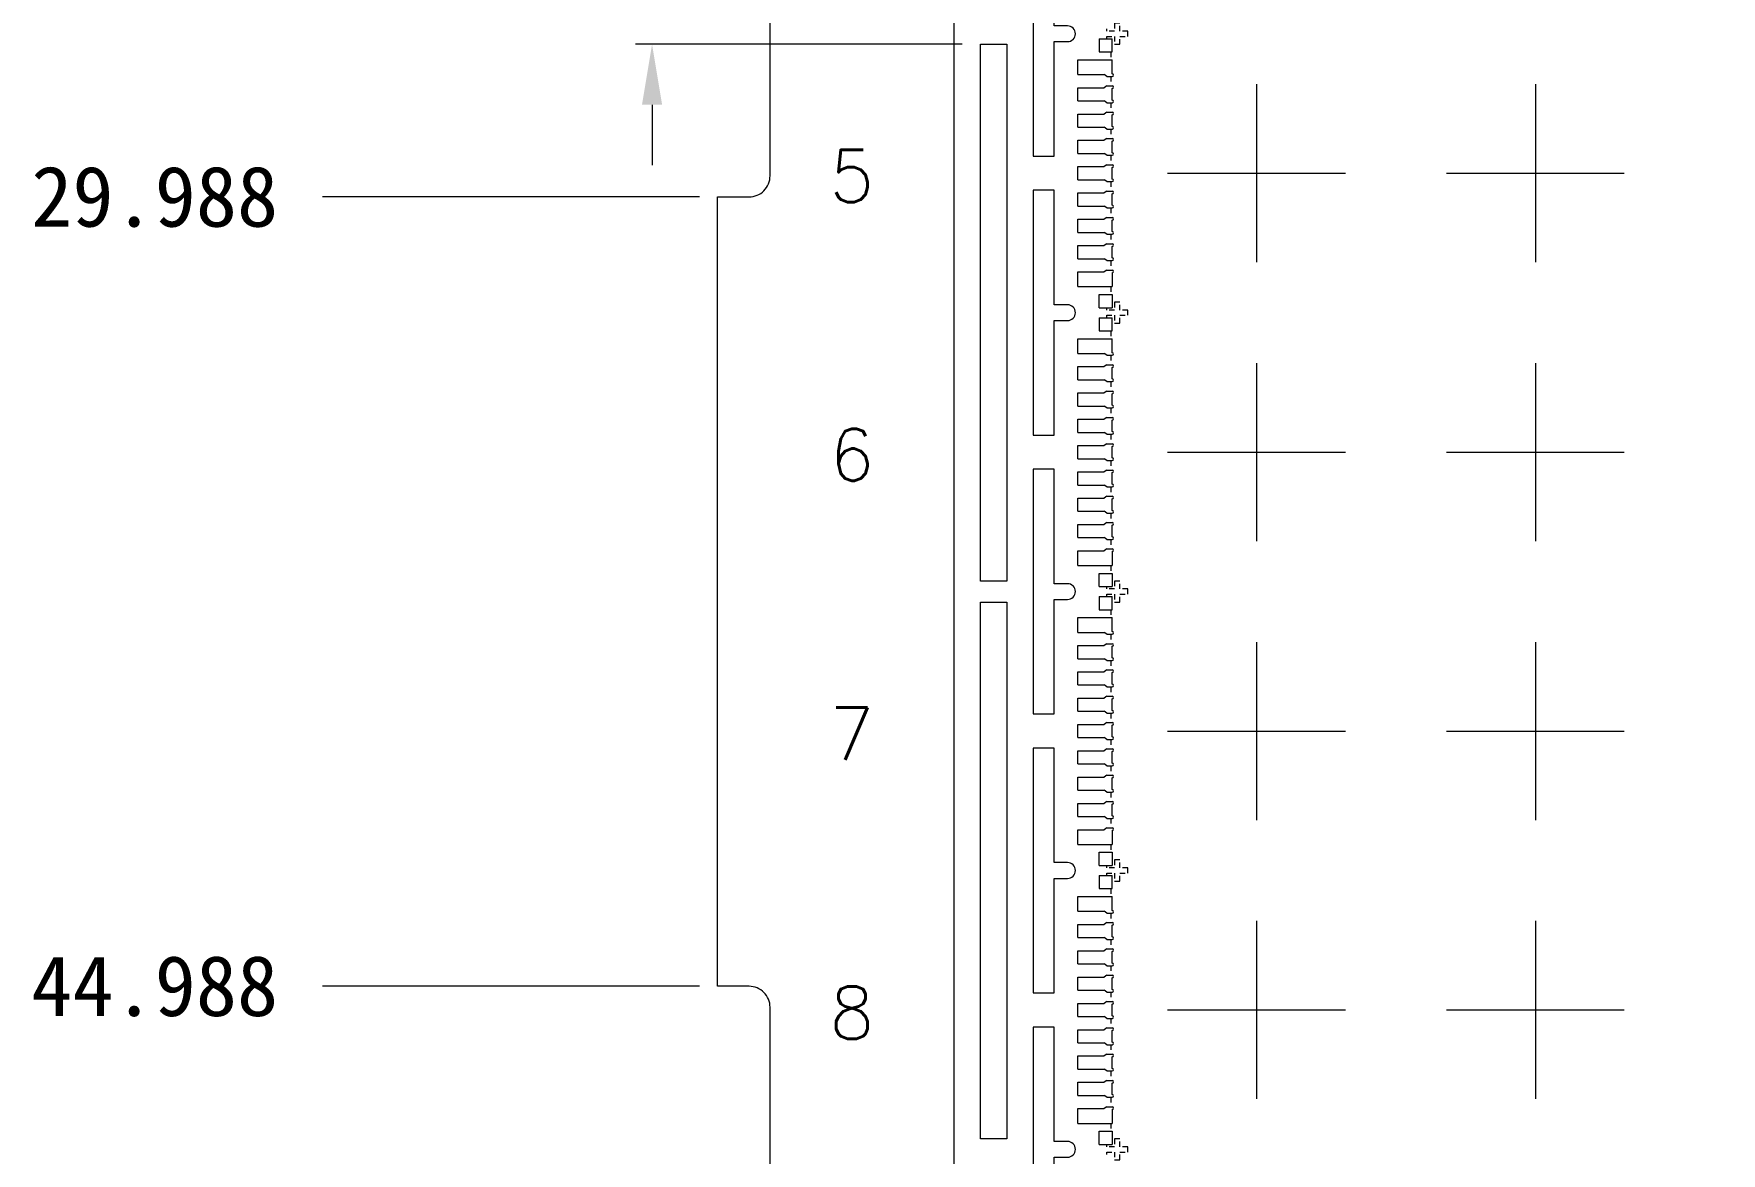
# Model space of a CAD drawing. Extents: x -6879 to 1236, y -1283 to -95.
# Drawn here: x -6808.32 to -6776.23, y -1116.24 to -1094.96 of the extents above; entities that cross this region are included whole.
import ezdxf

# ---------------------------------------------------------------- set-up
doc = ezdxf.new("R2010")
doc.units = 0
doc.header["$LTSCALE"] = 5
doc.header["$MEASUREMENT"] = 0
doc.header["$PDMODE"] = 3
for name, pattern in [('0', [0]), ('CENTER', [2, 1.25, -0.25, 0.25, -0.25]), ('HIDDEN', [0.375, 0.25, -0.125])]:
    doc.linetypes.add(name, pattern=pattern)
doc.layers.get('Defpoints').update_dxf_attribs({"linetype": 'CONTINUOUS'})
for name, color, linetype in [('1', 7, 'CONTINUOUS'), ('1D', 4, 'CONTINUOUS'), ('\\M+5B1EA\\M+5D7A2', 4, '0')]:
    doc.layers.add(name, color=color, linetype=linetype)
doc.layers.add('center', color=1, linetype='CONTINUOUS', lineweight=18)
doc.styles.add('\\M+5CBCE\\M+5CCE5', font='SimSun.ttf')
doc.styles.add('SIMPLEX', font='SIMPLEX')
doc.dimstyles.get("Standard").update_dxf_attribs({"dimscale": 0.12, "dimtxt": 1, "dimasz": 1, "dimexe": 0.3, "dimexo": 0.3, "dimgap": 0.3, "dimtad": 0, "dimdec": 3, "dimzin": 0, "dimdsep": 46, "dimtxsty": 'SIMPLEX', "dimcen": 0.5, "dimclrd": 256, "dimclre": 256, "dimclrt": 256, "dimadec": 0, "dimazin": 0, "dimtfac": 1, "dimtdec": 3, "dimtofl": 0, "dimtmove": 0, "dimatfit": 0, "dimfxl": 0, "dimtolj": 1, "dimtzin": 0, "dimlwd": -1, "dimlwe": -1, "dimarcsym": 0})

# ---------------------------------------------------------------- blocks, each defined once
blk = doc.blocks.new('*D62')
at = {"layer": '\\M+5B1EA\\M+5D7A2', "linetype": 'Continuous', "lineweight": 5}
for p, q in [((-6790.819, -1140.6), (-6790.819, -1149.597)), ((-6790.819, -1149.597), (-6789.361, -1149.837)), ((-6789.361, -1149.837), (-6789.361, -1150.077))]:
    blk.add_line(p, q, dxfattribs=at)
at = {"layer": 'Defpoints', "color": 0}
for p in [(-6756.069, -1068.076), (-6790.819, -1140.564), (-6789.361, -1150.077)]:
    blk.add_point(p, dxfattribs=at)
at = {"layer": '\\M+5B1EA\\M+5D7A2', "lineweight": 5, "insert": (-6789.361, -1152.097), "char_height": 0.96, "attachment_point": 5, "rotation": 90, "style": '\\M+5CBCE\\M+5CCE5'}
blk.add_mtext('\\A1;34.750', dxfattribs=at)

msp = doc.modelspace()

# ---------------------------------------------------------------- linework, layer by layer
at = {"layer": '1', "lineweight": 5}
for p, q in [((-6788.0639, -1095.0585, -0.0291), (-6787.8139, -1095.0585, -0.0291)), ((-6787.8139, -1095.3085, -0.0291), (-6787.8139, -1095.0585, -0.0291)), ((-6788.4689, -1095.4585, -0.0291), (-6787.8139, -1095.4585, -0.0291)), ((-6787.8139, -1095.7235, -0.0291), (-6787.8139, -1095.4585, -0.0291)), ((-6787.9189, -1095.7735, -0.0291), (-6787.9689, -1095.7385, -0.0291)), ((-6787.9189, -1095.9535, -0.0291), (-6787.9689, -1095.9885, -0.0291)), ((-6787.9189, -1095.7735, -0.0291), (-6787.8139, -1095.7735, -0.0291)), ((-6787.9189, -1095.9535, -0.0291), (-6787.8139, -1095.9535, -0.0291)), ((-6787.9189, -1096.2735, -0.0291), (-6787.9689, -1096.2385, -0.0291)), ((-6787.9189, -1096.2735, -0.0291), (-6787.8139, -1096.2735, -0.0291)), ((-6787.8139, -1096.2235, -0.0291), (-6787.8139, -1096.0035, -0.0291)), ((-6787.9189, -1096.4535, -0.0291), (-6787.9689, -1096.4885, -0.0291)), ((-6787.9189, -1096.4535, -0.0291), (-6787.8139, -1096.4535, -0.0291)), ((-6787.8139, -1096.7235, -0.0291), (-6787.8139, -1096.5035, -0.0291)), ((-6787.9189, -1096.7735, -0.0291), (-6787.9689, -1096.7385, -0.0291)), ((-6787.9189, -1096.9535, -0.0291), (-6787.9689, -1096.9885, -0.0291)), ((-6787.9189, -1096.7735, -0.0291), (-6787.8139, -1096.7735, -0.0291)), ((-6787.9189, -1096.9535, -0.0291), (-6787.8139, -1096.9535, -0.0291)), ((-6787.9189, -1097.2735, -0.0291), (-6787.9689, -1097.2385, -0.0291)), ((-6787.9189, -1097.2735, -0.0291), (-6787.8139, -1097.2735, -0.0291)), ((-6787.8139, -1097.2235, -0.0291), (-6787.8139, -1097.0035, -0.0291)), ((-6787.9189, -1097.4535, -0.0291), (-6787.9689, -1097.4885, -0.0291)), ((-6787.9189, -1097.4535, -0.0291), (-6787.8139, -1097.4535, -0.0291)), ((-6787.8139, -1097.7235, -0.0291), (-6787.8139, -1097.5035, -0.0291)), ((-6787.9189, -1097.7735, -0.0291), (-6787.9689, -1097.7385, -0.0291)), ((-6787.9189, -1097.7735, -0.0291), (-6787.8139, -1097.7735, -0.0291)), ((-6787.9189, -1097.9535, -0.0291), (-6787.9689, -1097.9885, -0.0291)), ((-6787.9189, -1098.2735, -0.0291), (-6787.9689, -1098.2385, -0.0291)), ((-6787.9189, -1097.9535, -0.0291), (-6787.8139, -1097.9535, -0.0291)), ((-6787.8139, -1098.2235, -0.0291), (-6787.8139, -1098.0035, -0.0291)), ((-6787.9189, -1098.4535, -0.0291), (-6787.9689, -1098.4885, -0.0291)), ((-6787.9189, -1098.2735, -0.0291), (-6787.8139, -1098.2735, -0.0291)), ((-6787.9189, -1098.4535, -0.0291), (-6787.8139, -1098.4535, -0.0291)), ((-6787.8139, -1098.7235, -0.0291), (-6787.8139, -1098.5035, -0.0291)), ((-6787.9189, -1098.7735, -0.0291), (-6787.9689, -1098.7385, -0.0291)), ((-6787.9189, -1098.7735, -0.0291), (-6787.8139, -1098.7735, -0.0291)), ((-6787.9189, -1098.9535, -0.0291), (-6787.9689, -1098.9885, -0.0291)), ((-6787.9189, -1098.9535, -0.0291), (-6787.8139, -1098.9535, -0.0291)), ((-6787.8139, -1099.2235, -0.0291), (-6787.8139, -1099.0035, -0.0291)), ((-6787.9189, -1099.2735, -0.0291), (-6787.9689, -1099.2385, -0.0291)), ((-6787.9189, -1099.4535, -0.0291), (-6787.9689, -1099.4885, -0.0291)), ((-6787.9189, -1099.2735, -0.0291), (-6787.8139, -1099.2735, -0.0291)), ((-6787.9189, -1099.4535, -0.0291), (-6787.8139, -1099.4535, -0.0291)), ((-6787.8139, -1099.5035, -0.0291), (-6787.8139, -1099.7685, -0.0291)), ((-6788.4689, -1099.7685, -0.0291), (-6787.8139, -1099.7685, -0.0291)), ((-6788.0639, -1100.1685, -0.0291), (-6787.8139, -1100.1685, -0.0291)), ((-6787.8139, -1099.9185, -0.0291), (-6787.8139, -1100.1685, -0.0291)), ((-6788.0639, -1100.3585, -0.0291), (-6787.8139, -1100.3585, -0.0291)), ((-6787.8139, -1100.6085, -0.0291), (-6787.8139, -1100.3585, -0.0291)), ((-6788.4689, -1100.7585, -0.0291), (-6787.8139, -1100.7585, -0.0291)), ((-6787.8139, -1101.0235, -0.0291), (-6787.8139, -1100.7585, -0.0291)), ((-6787.9189, -1101.0735, -0.0291), (-6787.9689, -1101.0385, -0.0291)), ((-6787.9189, -1101.0735, -0.0291), (-6787.8139, -1101.0735, -0.0291)), ((-6787.9189, -1101.2535, -0.0291), (-6787.9689, -1101.2885, -0.0291)), ((-6787.9189, -1101.2535, -0.0291), (-6787.8139, -1101.2535, -0.0291)), ((-6787.8139, -1101.5235, -0.0291), (-6787.8139, -1101.3035, -0.0291)), ((-6787.9189, -1101.5735, -0.0291), (-6787.9689, -1101.5385, -0.0291)), ((-6787.9189, -1101.7535, -0.0291), (-6787.9689, -1101.7885, -0.0291)), ((-6787.9189, -1101.5735, -0.0291), (-6787.8139, -1101.5735, -0.0291)), ((-6787.9189, -1101.7535, -0.0291), (-6787.8139, -1101.7535, -0.0291)), ((-6787.9189, -1102.0735, -0.0291), (-6787.9689, -1102.0385, -0.0291)), ((-6787.9189, -1102.0735, -0.0291), (-6787.8139, -1102.0735, -0.0291)), ((-6787.8139, -1102.0235, -0.0291), (-6787.8139, -1101.8035, -0.0291)), ((-6787.9189, -1102.2535, -0.0291), (-6787.9689, -1102.2885, -0.0291)), ((-6787.9189, -1102.2535, -0.0291), (-6787.8139, -1102.2535, -0.0291)), ((-6787.8139, -1102.5235, -0.0291), (-6787.8139, -1102.3035, -0.0291)), ((-6787.9189, -1102.5735, -0.0291), (-6787.9689, -1102.5385, -0.0291)), ((-6787.9189, -1102.5735, -0.0291), (-6787.8139, -1102.5735, -0.0291)), ((-6787.9189, -1102.7535, -0.0291), (-6787.9689, -1102.7885, -0.0291)), ((-6787.9189, -1103.0735, -0.0291), (-6787.9689, -1103.0385, -0.0291)), ((-6787.9189, -1102.7535, -0.0291), (-6787.8139, -1102.7535, -0.0291)), ((-6787.8139, -1103.0235, -0.0291), (-6787.8139, -1102.8035, -0.0291)), ((-6787.9189, -1103.2535, -0.0291), (-6787.9689, -1103.2885, -0.0291)), ((-6787.9189, -1103.0735, -0.0291), (-6787.8139, -1103.0735, -0.0291)), ((-6787.9189, -1103.2535, -0.0291), (-6787.8139, -1103.2535, -0.0291)), ((-6787.8139, -1103.5235, -0.0291), (-6787.8139, -1103.3035, -0.0291)), ((-6787.9189, -1103.5735, -0.0291), (-6787.9689, -1103.5385, -0.0291)), ((-6787.9189, -1103.5735, -0.0291), (-6787.8139, -1103.5735, -0.0291)), ((-6787.9189, -1103.7535, -0.0291), (-6787.9689, -1103.7885, -0.0291)), ((-6787.9189, -1103.7535, -0.0291), (-6787.8139, -1103.7535, -0.0291)), ((-6787.8139, -1104.0235, -0.0291), (-6787.8139, -1103.8035, -0.0291)), ((-6787.9189, -1104.0735, -0.0291), (-6787.9689, -1104.0385, -0.0291)), ((-6787.9189, -1104.2535, -0.0291), (-6787.9689, -1104.2885, -0.0291)), ((-6787.9189, -1104.0735, -0.0291), (-6787.8139, -1104.0735, -0.0291)), ((-6787.9189, -1104.2535, -0.0291), (-6787.8139, -1104.2535, -0.0291)), ((-6787.8139, -1104.5235, -0.0291), (-6787.8139, -1104.3035, -0.0291)), ((-6787.9189, -1104.5735, -0.0291), (-6787.9689, -1104.5385, -0.0291)), ((-6787.9189, -1104.5735, -0.0291), (-6787.8139, -1104.5735, -0.0291)), ((-6787.9189, -1104.7535, -0.0291), (-6787.9689, -1104.7885, -0.0291)), ((-6787.9189, -1104.7535, -0.0291), (-6787.8139, -1104.7535, -0.0291)), ((-6787.8139, -1104.8035, -0.0291), (-6787.8139, -1105.0685, -0.0291)), ((-6788.4689, -1105.0685, -0.0291), (-6787.8139, -1105.0685, -0.0291)), ((-6787.8139, -1105.2185, -0.0291), (-6787.8139, -1105.4685, -0.0291)), ((-6788.0639, -1105.4685, -0.0291), (-6787.8139, -1105.4685, -0.0291)), ((-6788.0639, -1105.6585, -0.0291), (-6787.8139, -1105.6585, -0.0291)), ((-6787.8139, -1105.9085, -0.0291), (-6787.8139, -1105.6585, -0.0291)), ((-6788.4689, -1106.0585, -0.0291), (-6787.8139, -1106.0585, -0.0291)), ((-6787.8139, -1106.3235, -0.0291), (-6787.8139, -1106.0585, -0.0291)), ((-6787.9189, -1106.3735, -0.0291), (-6787.9689, -1106.3385, -0.0291)), ((-6787.9189, -1106.5535, -0.0291), (-6787.9689, -1106.5885, -0.0291)), ((-6787.9189, -1106.3735, -0.0291), (-6787.8139, -1106.3735, -0.0291)), ((-6787.9189, -1106.5535, -0.0291), (-6787.8139, -1106.5535, -0.0291)), ((-6787.9189, -1106.8735, -0.0291), (-6787.9689, -1106.8385, -0.0291)), ((-6787.9189, -1106.8735, -0.0291), (-6787.8139, -1106.8735, -0.0291)), ((-6787.8139, -1106.8235, -0.0291), (-6787.8139, -1106.6035, -0.0291)), ((-6787.9189, -1107.0535, -0.0291), (-6787.9689, -1107.0885, -0.0291)), ((-6787.9189, -1107.0535, -0.0291), (-6787.8139, -1107.0535, -0.0291)), ((-6787.8139, -1107.3235, -0.0291), (-6787.8139, -1107.1035, -0.0291)), ((-6787.9189, -1107.3735, -0.0291), (-6787.9689, -1107.3385, -0.0291)), ((-6787.9189, -1107.3735, -0.0291), (-6787.8139, -1107.3735, -0.0291)), ((-6787.9189, -1107.5535, -0.0291), (-6787.9689, -1107.5885, -0.0291)), ((-6787.9189, -1107.8735, -0.0291), (-6787.9689, -1107.8385, -0.0291)), ((-6787.9189, -1107.5535, -0.0291), (-6787.8139, -1107.5535, -0.0291)), ((-6787.8139, -1107.8235, -0.0291), (-6787.8139, -1107.6035, -0.0291)), ((-6787.9189, -1108.0535, -0.0291), (-6787.9689, -1108.0885, -0.0291)), ((-6787.9189, -1107.8735, -0.0291), (-6787.8139, -1107.8735, -0.0291)), ((-6787.9189, -1108.0535, -0.0291), (-6787.8139, -1108.0535, -0.0291)), ((-6787.8139, -1108.3235, -0.0291), (-6787.8139, -1108.1035, -0.0291)), ((-6787.9189, -1108.3735, -0.0291), (-6787.9689, -1108.3385, -0.0291)), ((-6787.9189, -1108.3735, -0.0291), (-6787.8139, -1108.3735, -0.0291)), ((-6787.9189, -1108.5535, -0.0291), (-6787.9689, -1108.5885, -0.0291)), ((-6787.9189, -1108.5535, -0.0291), (-6787.8139, -1108.5535, -0.0291)), ((-6787.8139, -1108.8235, -0.0291), (-6787.8139, -1108.6035, -0.0291)), ((-6787.9189, -1108.8735, -0.0291), (-6787.9689, -1108.8385, -0.0291)), ((-6787.9189, -1109.0535, -0.0291), (-6787.9689, -1109.0885, -0.0291)), ((-6787.9189, -1108.8735, -0.0291), (-6787.8139, -1108.8735, -0.0291)), ((-6787.9189, -1109.0535, -0.0291), (-6787.8139, -1109.0535, -0.0291)), ((-6787.8139, -1109.3235, -0.0291), (-6787.8139, -1109.1035, -0.0291)), ((-6787.9189, -1109.3735, -0.0291), (-6787.9689, -1109.3385, -0.0291)), ((-6787.9189, -1109.3735, -0.0291), (-6787.8139, -1109.3735, -0.0291)), ((-6787.9189, -1109.5535, -0.0291), (-6787.9689, -1109.5885, -0.0291)), ((-6787.9189, -1109.5535, -0.0291), (-6787.8139, -1109.5535, -0.0291)), ((-6787.8139, -1109.8235, -0.0291), (-6787.8139, -1109.6035, -0.0291)), ((-6787.9189, -1109.8735, -0.0291), (-6787.9689, -1109.8385, -0.0291)), ((-6787.9189, -1110.0535, -0.0291), (-6787.9689, -1110.0885, -0.0291)), ((-6787.9189, -1109.8735, -0.0291), (-6787.8139, -1109.8735, -0.0291)), ((-6787.9189, -1110.0535, -0.0291), (-6787.8139, -1110.0535, -0.0291)), ((-6787.8139, -1110.1035, -0.0291), (-6787.8139, -1110.3685, -0.0291)), ((-6788.4689, -1110.3685, -0.0291), (-6787.8139, -1110.3685, -0.0291)), ((-6787.8139, -1110.5185, -0.0291), (-6787.8139, -1110.7685, -0.0291)), ((-6788.0639, -1110.7685, -0.0291), (-6787.8139, -1110.7685, -0.0291)), ((-6788.0639, -1110.9585, -0.0291), (-6787.8139, -1110.9585, -0.0291)), ((-6787.8139, -1111.2085, -0.0291), (-6787.8139, -1110.9585, -0.0291)), ((-6788.4689, -1111.3585, -0.0291), (-6787.8139, -1111.3585, -0.0291)), ((-6787.8139, -1111.6235, -0.0291), (-6787.8139, -1111.3585, -0.0291)), ((-6787.9189, -1111.6735, -0.0291), (-6787.9689, -1111.6385, -0.0291)), ((-6787.9189, -1111.6735, -0.0291), (-6787.8139, -1111.6735, -0.0291)), ((-6787.9189, -1111.8535, -0.0291), (-6787.9689, -1111.8885, -0.0291)), ((-6787.9189, -1111.8535, -0.0291), (-6787.8139, -1111.8535, -0.0291)), ((-6787.8139, -1112.1235, -0.0291), (-6787.8139, -1111.9035, -0.0291)), ((-6787.9189, -1112.1735, -0.0291), (-6787.9689, -1112.1385, -0.0291)), ((-6787.9189, -1112.3535, -0.0291), (-6787.9689, -1112.3885, -0.0291)), ((-6787.9189, -1112.1735, -0.0291), (-6787.8139, -1112.1735, -0.0291)), ((-6787.9189, -1112.3535, -0.0291), (-6787.8139, -1112.3535, -0.0291)), ((-6787.9189, -1112.6735, -0.0291), (-6787.9689, -1112.6385, -0.0291)), ((-6787.9189, -1112.6735, -0.0291), (-6787.8139, -1112.6735, -0.0291)), ((-6787.8139, -1112.6235, -0.0291), (-6787.8139, -1112.4035, -0.0291)), ((-6787.9189, -1112.8535, -0.0291), (-6787.9689, -1112.8885, -0.0291)), ((-6787.9189, -1112.8535, -0.0291), (-6787.8139, -1112.8535, -0.0291)), ((-6787.8139, -1113.1235, -0.0291), (-6787.8139, -1112.9035, -0.0291)), ((-6787.9189, -1113.1735, -0.0291), (-6787.9689, -1113.1385, -0.0291)), ((-6787.9189, -1113.1735, -0.0291), (-6787.8139, -1113.1735, -0.0291)), ((-6787.9189, -1113.3535, -0.0291), (-6787.9689, -1113.3885, -0.0291)), ((-6787.9189, -1113.6735, -0.0291), (-6787.9689, -1113.6385, -0.0291)), ((-6787.9189, -1113.3535, -0.0291), (-6787.8139, -1113.3535, -0.0291)), ((-6787.8139, -1113.6235, -0.0291), (-6787.8139, -1113.4035, -0.0291)), ((-6787.9189, -1113.8535, -0.0291), (-6787.9689, -1113.8885, -0.0291)), ((-6787.9189, -1113.6735, -0.0291), (-6787.8139, -1113.6735, -0.0291)), ((-6787.9189, -1113.8535, -0.0291), (-6787.8139, -1113.8535, -0.0291)), ((-6787.8139, -1114.1235, -0.0291), (-6787.8139, -1113.9035, -0.0291)), ((-6787.9189, -1114.1735, -0.0291), (-6787.9689, -1114.1385, -0.0291)), ((-6787.9189, -1114.1735, -0.0291), (-6787.8139, -1114.1735, -0.0291)), ((-6787.9189, -1114.3535, -0.0291), (-6787.9689, -1114.3885, -0.0291)), ((-6787.9189, -1114.3535, -0.0291), (-6787.8139, -1114.3535, -0.0291)), ((-6787.8139, -1114.6235, -0.0291), (-6787.8139, -1114.4035, -0.0291)), ((-6787.9189, -1114.6735, -0.0291), (-6787.9689, -1114.6385, -0.0291)), ((-6787.9189, -1114.8535, -0.0291), (-6787.9689, -1114.8885, -0.0291)), ((-6787.9189, -1114.6735, -0.0291), (-6787.8139, -1114.6735, -0.0291)), ((-6787.9189, -1114.8535, -0.0291), (-6787.8139, -1114.8535, -0.0291)), ((-6787.8139, -1115.1235, -0.0291), (-6787.8139, -1114.9035, -0.0291)), ((-6787.9189, -1115.1735, -0.0291), (-6787.9689, -1115.1385, -0.0291)), ((-6787.9189, -1115.1735, -0.0291), (-6787.8139, -1115.1735, -0.0291)), ((-6787.9189, -1115.3535, -0.0291), (-6787.9689, -1115.3885, -0.0291)), ((-6787.9189, -1115.3535, -0.0291), (-6787.8139, -1115.3535, -0.0291)), ((-6787.8139, -1115.4035, -0.0291), (-6787.8139, -1115.6685, -0.0291)), ((-6788.4689, -1115.6685, -0.0291), (-6787.8139, -1115.6685, -0.0291)), ((-6787.8139, -1115.8185, -0.0291), (-6787.8139, -1116.0685, -0.0291)), ((-6788.0639, -1116.0685, -0.0291), (-6787.8139, -1116.0685, -0.0291))]:
    msp.add_line(p, q, dxfattribs=at)
at = {"layer": '1', "color": 7, "lineweight": 5}
for p, q in [((-6788.4689, -1095.7385, -0.0291), (-6788.4689, -1095.4585, -0.0291)), ((-6788.4689, -1095.7385, -0.0291), (-6787.9689, -1095.7385, -0.0291)), ((-6788.4689, -1096.2385, -0.0291), (-6788.4689, -1095.9885, -0.0291)), ((-6788.4689, -1095.9885, -0.0291), (-6787.9689, -1095.9885, -0.0291)), ((-6788.4689, -1096.2385, -0.0291), (-6787.9689, -1096.2385, -0.0291)), ((-6788.4689, -1096.7385, -0.0291), (-6788.4689, -1096.4885, -0.0291)), ((-6788.4689, -1096.4885, -0.0291), (-6787.9689, -1096.4885, -0.0291)), ((-6788.4689, -1096.7385, -0.0291), (-6787.9689, -1096.7385, -0.0291)), ((-6788.4689, -1097.2385, -0.0291), (-6788.4689, -1096.9885, -0.0291)), ((-6788.4689, -1096.9885, -0.0291), (-6787.9689, -1096.9885, -0.0291)), ((-6788.4689, -1097.2385, -0.0291), (-6787.9689, -1097.2385, -0.0291)), ((-6788.4689, -1097.7385, -0.0291), (-6788.4689, -1097.4885, -0.0291)), ((-6788.4689, -1097.4885, -0.0291), (-6787.9689, -1097.4885, -0.0291)), ((-6788.4689, -1097.7385, -0.0291), (-6787.9689, -1097.7385, -0.0291)), ((-6788.4689, -1098.2385, -0.0291), (-6788.4689, -1097.9885, -0.0291)), ((-6788.4689, -1097.9885, -0.0291), (-6787.9689, -1097.9885, -0.0291)), ((-6788.4689, -1098.2385, -0.0291), (-6787.9689, -1098.2385, -0.0291)), ((-6788.4689, -1098.7385, -0.0291), (-6788.4689, -1098.4885, -0.0291)), ((-6788.4689, -1098.4885, -0.0291), (-6787.9689, -1098.4885, -0.0291)), ((-6788.4689, -1098.7385, -0.0291), (-6787.9689, -1098.7385, -0.0291)), ((-6788.4689, -1099.2385, -0.0291), (-6788.4689, -1098.9885, -0.0291)), ((-6788.4689, -1098.9885, -0.0291), (-6787.9689, -1098.9885, -0.0291)), ((-6788.4689, -1099.2385, -0.0291), (-6787.9689, -1099.2385, -0.0291)), ((-6788.4689, -1099.7685, -0.0291), (-6788.4689, -1099.4885, -0.0291)), ((-6788.4689, -1099.4885, -0.0291), (-6787.9689, -1099.4885, -0.0291)), ((-6788.4689, -1101.0385, -0.0291), (-6788.4689, -1100.7585, -0.0291)), ((-6788.4689, -1101.0385, -0.0291), (-6787.9689, -1101.0385, -0.0291)), ((-6788.4689, -1101.5385, -0.0291), (-6788.4689, -1101.2885, -0.0291)), ((-6788.4689, -1101.2885, -0.0291), (-6787.9689, -1101.2885, -0.0291)), ((-6788.4689, -1101.5385, -0.0291), (-6787.9689, -1101.5385, -0.0291)), ((-6788.4689, -1102.0385, -0.0291), (-6788.4689, -1101.7885, -0.0291)), ((-6788.4689, -1101.7885, -0.0291), (-6787.9689, -1101.7885, -0.0291)), ((-6788.4689, -1102.0385, -0.0291), (-6787.9689, -1102.0385, -0.0291)), ((-6788.4689, -1102.5385, -0.0291), (-6788.4689, -1102.2885, -0.0291)), ((-6788.4689, -1102.2885, -0.0291), (-6787.9689, -1102.2885, -0.0291)), ((-6788.4689, -1102.5385, -0.0291), (-6787.9689, -1102.5385, -0.0291)), ((-6788.4689, -1103.0385, -0.0291), (-6788.4689, -1102.7885, -0.0291)), ((-6788.4689, -1102.7885, -0.0291), (-6787.9689, -1102.7885, -0.0291)), ((-6788.4689, -1103.0385, -0.0291), (-6787.9689, -1103.0385, -0.0291)), ((-6788.4689, -1103.5385, -0.0291), (-6788.4689, -1103.2885, -0.0291)), ((-6788.4689, -1103.2885, -0.0291), (-6787.9689, -1103.2885, -0.0291)), ((-6788.4689, -1103.5385, -0.0291), (-6787.9689, -1103.5385, -0.0291)), ((-6788.4689, -1104.0385, -0.0291), (-6788.4689, -1103.7885, -0.0291)), ((-6788.4689, -1103.7885, -0.0291), (-6787.9689, -1103.7885, -0.0291)), ((-6788.4689, -1104.0385, -0.0291), (-6787.9689, -1104.0385, -0.0291)), ((-6788.4689, -1104.5385, -0.0291), (-6788.4689, -1104.2885, -0.0291)), ((-6788.4689, -1104.2885, -0.0291), (-6787.9689, -1104.2885, -0.0291)), ((-6788.4689, -1104.5385, -0.0291), (-6787.9689, -1104.5385, -0.0291)), ((-6788.4689, -1105.0685, -0.0291), (-6788.4689, -1104.7885, -0.0291)), ((-6788.4689, -1104.7885, -0.0291), (-6787.9689, -1104.7885, -0.0291)), ((-6788.4689, -1106.3385, -0.0291), (-6788.4689, -1106.0585, -0.0291)), ((-6788.4689, -1106.3385, -0.0291), (-6787.9689, -1106.3385, -0.0291)), ((-6788.4689, -1106.8385, -0.0291), (-6788.4689, -1106.5885, -0.0291)), ((-6788.4689, -1106.5885, -0.0291), (-6787.9689, -1106.5885, -0.0291)), ((-6788.4689, -1106.8385, -0.0291), (-6787.9689, -1106.8385, -0.0291)), ((-6788.4689, -1107.3385, -0.0291), (-6788.4689, -1107.0885, -0.0291)), ((-6788.4689, -1107.0885, -0.0291), (-6787.9689, -1107.0885, -0.0291)), ((-6788.4689, -1107.3385, -0.0291), (-6787.9689, -1107.3385, -0.0291)), ((-6788.4689, -1107.8385, -0.0291), (-6788.4689, -1107.5885, -0.0291)), ((-6788.4689, -1107.5885, -0.0291), (-6787.9689, -1107.5885, -0.0291)), ((-6788.4689, -1107.8385, -0.0291), (-6787.9689, -1107.8385, -0.0291)), ((-6788.4689, -1108.3385, -0.0291), (-6788.4689, -1108.0885, -0.0291)), ((-6788.4689, -1108.0885, -0.0291), (-6787.9689, -1108.0885, -0.0291)), ((-6788.4689, -1108.3385, -0.0291), (-6787.9689, -1108.3385, -0.0291)), ((-6788.4689, -1108.8385, -0.0291), (-6788.4689, -1108.5885, -0.0291)), ((-6788.4689, -1108.5885, -0.0291), (-6787.9689, -1108.5885, -0.0291)), ((-6788.4689, -1108.8385, -0.0291), (-6787.9689, -1108.8385, -0.0291)), ((-6788.4689, -1109.3385, -0.0291), (-6788.4689, -1109.0885, -0.0291)), ((-6788.4689, -1109.0885, -0.0291), (-6787.9689, -1109.0885, -0.0291)), ((-6788.4689, -1109.3385, -0.0291), (-6787.9689, -1109.3385, -0.0291)), ((-6788.4689, -1109.8385, -0.0291), (-6788.4689, -1109.5885, -0.0291)), ((-6788.4689, -1109.5885, -0.0291), (-6787.9689, -1109.5885, -0.0291)), ((-6788.4689, -1109.8385, -0.0291), (-6787.9689, -1109.8385, -0.0291)), ((-6788.4689, -1110.3685, -0.0291), (-6788.4689, -1110.0885, -0.0291)), ((-6788.4689, -1110.0885, -0.0291), (-6787.9689, -1110.0885, -0.0291)), ((-6788.4689, -1111.6385, -0.0291), (-6788.4689, -1111.3585, -0.0291)), ((-6788.4689, -1111.6385, -0.0291), (-6787.9689, -1111.6385, -0.0291)), ((-6788.4689, -1112.1385, -0.0291), (-6788.4689, -1111.8885, -0.0291)), ((-6788.4689, -1111.8885, -0.0291), (-6787.9689, -1111.8885, -0.0291)), ((-6788.4689, -1112.1385, -0.0291), (-6787.9689, -1112.1385, -0.0291)), ((-6788.4689, -1112.6385, -0.0291), (-6788.4689, -1112.3885, -0.0291)), ((-6788.4689, -1112.3885, -0.0291), (-6787.9689, -1112.3885, -0.0291)), ((-6788.4689, -1112.6385, -0.0291), (-6787.9689, -1112.6385, -0.0291)), ((-6788.4689, -1113.1385, -0.0291), (-6788.4689, -1112.8885, -0.0291)), ((-6788.4689, -1112.8885, -0.0291), (-6787.9689, -1112.8885, -0.0291)), ((-6788.4689, -1113.1385, -0.0291), (-6787.9689, -1113.1385, -0.0291)), ((-6788.4689, -1113.6385, -0.0291), (-6788.4689, -1113.3885, -0.0291)), ((-6788.4689, -1113.3885, -0.0291), (-6787.9689, -1113.3885, -0.0291)), ((-6788.4689, -1113.6385, -0.0291), (-6787.9689, -1113.6385, -0.0291)), ((-6788.4689, -1114.1385, -0.0291), (-6788.4689, -1113.8885, -0.0291)), ((-6788.4689, -1113.8885, -0.0291), (-6787.9689, -1113.8885, -0.0291)), ((-6788.4689, -1114.1385, -0.0291), (-6787.9689, -1114.1385, -0.0291)), ((-6788.4689, -1114.6385, -0.0291), (-6788.4689, -1114.3885, -0.0291)), ((-6788.4689, -1114.3885, -0.0291), (-6787.9689, -1114.3885, -0.0291)), ((-6788.4689, -1114.6385, -0.0291), (-6787.9689, -1114.6385, -0.0291)), ((-6788.4689, -1115.1385, -0.0291), (-6788.4689, -1114.8885, -0.0291)), ((-6788.4689, -1114.8885, -0.0291), (-6787.9689, -1114.8885, -0.0291)), ((-6788.4689, -1115.1385, -0.0291), (-6787.9689, -1115.1385, -0.0291)), ((-6788.4689, -1115.6685, -0.0291), (-6788.4689, -1115.3885, -0.0291)), ((-6788.4689, -1115.3885, -0.0291), (-6787.9689, -1115.3885, -0.0291))]:
    msp.add_line(p, q, dxfattribs=at)
at = {"layer": '1', "color": 1, "lineweight": 5, "elevation": -0.0291}
msp.add_lwpolyline([(-6718.8189, -1144.5635), (-6794.3189, -1144.5635), (-6795.3189, -1143.5635), (-6795.3189, -1133.0635), (-6794.7189, -1133.0635, 0.4142136), (-6794.3189, -1132.6635), (-6794.3189, -1113.4635, 0.4142136), (-6794.7189, -1113.0635), (-6795.3189, -1113.0635), (-6795.3189, -1098.0635), (-6794.7189, -1098.0635, 0.4142136), (-6794.3189, -1097.6635), (-6794.3189, -1078.4635, 0.4142136), (-6794.7189, -1078.0635), (-6795.3189, -1078.0635), (-6795.3189, -1067.5635), (-6794.3189, -1066.5635), (-6718.8189, -1066.5635)], format="xyb", dxfattribs=at)
at = {"layer": '1', "lineweight": 5, "elevation": -0.0291}
for points in [[(-6788.6639, -1095.1135, 1), (-6788.6639, -1094.8135), (-6788.9189, -1094.8135), (-6788.9189, -1092.6385), (-6789.3189, -1092.6385), (-6789.3189, -1097.2885), (-6788.9189, -1097.2885), (-6788.9189, -1095.1135)], [(-6788.6639, -1100.4135, 1), (-6788.6639, -1100.1135), (-6788.9189, -1100.1135), (-6788.9189, -1097.9385), (-6789.3189, -1097.9385), (-6789.3189, -1102.5885), (-6788.9189, -1102.5885), (-6788.9189, -1100.4135)], [(-6788.6639, -1105.7135, 1), (-6788.6639, -1105.4135), (-6788.9189, -1105.4135), (-6788.9189, -1103.2385), (-6789.3189, -1103.2385), (-6789.3189, -1107.8885), (-6788.9189, -1107.8885), (-6788.9189, -1105.7135)], [(-6788.6639, -1111.0135, 1), (-6788.6639, -1110.7135), (-6788.9189, -1110.7135), (-6788.9189, -1108.5385), (-6789.3189, -1108.5385), (-6789.3189, -1113.1885), (-6788.9189, -1113.1885), (-6788.9189, -1111.0135)], [(-6788.6639, -1116.3135, 1), (-6788.6639, -1116.0135), (-6788.9189, -1116.0135), (-6788.9189, -1113.8385), (-6789.3189, -1113.8385), (-6789.3189, -1118.4885), (-6788.9189, -1118.4885), (-6788.9189, -1116.3135)]]:
    msp.add_lwpolyline(points, format="xyb", close=True, dxfattribs=at)
for points in [[(-6790.3189, -1095.1635), (-6789.8189, -1095.1635), (-6789.8189, -1105.3635), (-6790.3189, -1105.3635)], [(-6790.3189, -1105.7635), (-6789.8189, -1105.7635), (-6789.8189, -1115.9635), (-6790.3189, -1115.9635)]]:
    msp.add_lwpolyline(points, close=True, dxfattribs=at)
for points in [[(-6788.0639, -1095.0585), (-6788.0639, -1095.3085), (-6787.8139, -1095.3085)], [(-6788.0639, -1100.1685), (-6788.0639, -1099.9185), (-6787.8139, -1099.9185)], [(-6788.0639, -1100.3585), (-6788.0639, -1100.6085), (-6787.8139, -1100.6085)], [(-6788.0639, -1105.4685), (-6788.0639, -1105.2185), (-6787.8139, -1105.2185)], [(-6788.0639, -1105.6585), (-6788.0639, -1105.9085), (-6787.8139, -1105.9085)], [(-6788.0639, -1110.7685), (-6788.0639, -1110.5185), (-6787.8139, -1110.5185)], [(-6788.0639, -1110.9585), (-6788.0639, -1111.2085), (-6787.8139, -1111.2085)], [(-6788.0639, -1116.0685), (-6788.0639, -1115.8185), (-6787.8139, -1115.8185)]]:
    msp.add_lwpolyline(points, dxfattribs=at)
at = {"layer": '1', "lineweight": 5}
for centre in [(-6787.8139, -1095.7485, -0.0291), (-6787.8139, -1095.9785, -0.0291), (-6787.8139, -1096.2485, -0.0291), (-6787.8139, -1096.4785, -0.0291), (-6787.8139, -1096.7485, -0.0291), (-6787.8139, -1096.9785, -0.0291), (-6787.8139, -1097.2485, -0.0291), (-6787.8139, -1097.4785, -0.0291), (-6787.8139, -1097.7485, -0.0291), (-6787.8139, -1097.9785, -0.0291), (-6787.8139, -1098.2485, -0.0291), (-6787.8139, -1098.4785, -0.0291), (-6787.8139, -1098.7485, -0.0291), (-6787.8139, -1098.9785, -0.0291), (-6787.8139, -1099.2485, -0.0291), (-6787.8139, -1099.4785, -0.0291), (-6787.8139, -1101.0485, -0.0291), (-6787.8139, -1101.2785, -0.0291), (-6787.8139, -1101.5485, -0.0291), (-6787.8139, -1101.7785, -0.0291), (-6787.8139, -1102.0485, -0.0291), (-6787.8139, -1102.2785, -0.0291), (-6787.8139, -1102.5485, -0.0291), (-6787.8139, -1102.7785, -0.0291), (-6787.8139, -1103.0485, -0.0291), (-6787.8139, -1103.2785, -0.0291), (-6787.8139, -1103.5485, -0.0291), (-6787.8139, -1103.7785, -0.0291), (-6787.8139, -1104.0485, -0.0291), (-6787.8139, -1104.2785, -0.0291), (-6787.8139, -1104.5485, -0.0291), (-6787.8139, -1104.7785, -0.0291), (-6787.8139, -1106.3485, -0.0291), (-6787.8139, -1106.5785, -0.0291), (-6787.8139, -1106.8485, -0.0291), (-6787.8139, -1107.0785, -0.0291), (-6787.8139, -1107.3485, -0.0291), (-6787.8139, -1107.5785, -0.0291), (-6787.8139, -1107.8485, -0.0291), (-6787.8139, -1108.0785, -0.0291), (-6787.8139, -1108.3485, -0.0291), (-6787.8139, -1108.5785, -0.0291), (-6787.8139, -1108.8485, -0.0291), (-6787.8139, -1109.0785, -0.0291), (-6787.8139, -1109.3485, -0.0291), (-6787.8139, -1109.5785, -0.0291), (-6787.8139, -1109.8485, -0.0291), (-6787.8139, -1110.0785, -0.0291), (-6787.8139, -1111.6485, -0.0291), (-6787.8139, -1111.8785, -0.0291), (-6787.8139, -1112.1485, -0.0291), (-6787.8139, -1112.3785, -0.0291), (-6787.8139, -1112.6485, -0.0291), (-6787.8139, -1112.8785, -0.0291), (-6787.8139, -1113.1485, -0.0291), (-6787.8139, -1113.3785, -0.0291), (-6787.8139, -1113.6485, -0.0291), (-6787.8139, -1113.8785, -0.0291), (-6787.8139, -1114.1485, -0.0291), (-6787.8139, -1114.3785, -0.0291), (-6787.8139, -1114.6485, -0.0291), (-6787.8139, -1114.8785, -0.0291), (-6787.8139, -1115.1485, -0.0291), (-6787.8139, -1115.3785, -0.0291)]:
    msp.add_arc(centre, 0.025, 270, 90, dxfattribs=at)
at = {"layer": '1D', "linetype": 'HIDDEN', "lineweight": 5, "ltscale": 0.02}
for p, q in [((-6787.8389, -1095.3085, -0.0291), (-6787.8389, -1095.4585, -0.0291)), ((-6787.8389, -1095.7735, -0.0291), (-6787.8389, -1095.9535, -0.0291)), ((-6787.8389, -1096.2735, -0.0291), (-6787.8389, -1096.4535, -0.0291)), ((-6787.8389, -1096.7735, -0.0291), (-6787.8389, -1096.9535, -0.0291)), ((-6787.8389, -1097.2735, -0.0291), (-6787.8389, -1097.4535, -0.0291)), ((-6787.8389, -1097.7735, -0.0291), (-6787.8389, -1097.9535, -0.0291)), ((-6787.8389, -1098.2735, -0.0291), (-6787.8389, -1098.4535, -0.0291)), ((-6787.8389, -1098.7735, -0.0291), (-6787.8389, -1098.9535, -0.0291)), ((-6787.8389, -1099.2735, -0.0291), (-6787.8389, -1099.4535, -0.0291)), ((-6787.8389, -1099.7685, -0.0291), (-6787.8389, -1099.9185, -0.0291)), ((-6787.8389, -1100.6085, -0.0291), (-6787.8389, -1100.7585, -0.0291)), ((-6787.8389, -1101.0735, -0.0291), (-6787.8389, -1101.2535, -0.0291)), ((-6787.8389, -1101.5735, -0.0291), (-6787.8389, -1101.7535, -0.0291)), ((-6787.8389, -1102.0735, -0.0291), (-6787.8389, -1102.2535, -0.0291)), ((-6787.8389, -1102.5735, -0.0291), (-6787.8389, -1102.7535, -0.0291)), ((-6787.8389, -1103.0735, -0.0291), (-6787.8389, -1103.2535, -0.0291)), ((-6787.8389, -1103.5735, -0.0291), (-6787.8389, -1103.7535, -0.0291)), ((-6787.8389, -1104.0735, -0.0291), (-6787.8389, -1104.2535, -0.0291)), ((-6787.8389, -1104.5735, -0.0291), (-6787.8389, -1104.7535, -0.0291)), ((-6787.8389, -1105.0685, -0.0291), (-6787.8389, -1105.2185, -0.0291)), ((-6787.8389, -1105.9085, -0.0291), (-6787.8389, -1106.0585, -0.0291)), ((-6787.8389, -1106.3735, -0.0291), (-6787.8389, -1106.5535, -0.0291)), ((-6787.8389, -1106.8735, -0.0291), (-6787.8389, -1107.0535, -0.0291)), ((-6787.8389, -1107.3735, -0.0291), (-6787.8389, -1107.5535, -0.0291)), ((-6787.8389, -1107.8735, -0.0291), (-6787.8389, -1108.0535, -0.0291)), ((-6787.8389, -1108.3735, -0.0291), (-6787.8389, -1108.5535, -0.0291)), ((-6787.8389, -1108.8735, -0.0291), (-6787.8389, -1109.0535, -0.0291)), ((-6787.8389, -1109.3735, -0.0291), (-6787.8389, -1109.5535, -0.0291)), ((-6787.8389, -1109.8735, -0.0291), (-6787.8389, -1110.0535, -0.0291)), ((-6787.8389, -1110.3685, -0.0291), (-6787.8389, -1110.5185, -0.0291)), ((-6787.8389, -1111.2085, -0.0291), (-6787.8389, -1111.3585, -0.0291)), ((-6787.8389, -1111.6735, -0.0291), (-6787.8389, -1111.8535, -0.0291)), ((-6787.8389, -1112.1735, -0.0291), (-6787.8389, -1112.3535, -0.0291)), ((-6787.8389, -1112.6735, -0.0291), (-6787.8389, -1112.8535, -0.0291)), ((-6787.8389, -1113.1735, -0.0291), (-6787.8389, -1113.3535, -0.0291)), ((-6787.8389, -1113.6735, -0.0291), (-6787.8389, -1113.8535, -0.0291)), ((-6787.8389, -1114.1735, -0.0291), (-6787.8389, -1114.3535, -0.0291)), ((-6787.8389, -1114.6735, -0.0291), (-6787.8389, -1114.8535, -0.0291)), ((-6787.8389, -1115.1735, -0.0291), (-6787.8389, -1115.3535, -0.0291)), ((-6787.8389, -1115.6685, -0.0291), (-6787.8389, -1115.8185, -0.0291))]:
    msp.add_line(p, q, dxfattribs=at)
at = {"layer": '1D', "color": 1, "lineweight": 5, "elevation": -0.0291}
msp.add_lwpolyline([(-6718.8189, -1140.5635), (-6790.8189, -1140.5635), (-6790.8189, -1070.5635), (-6718.8189, -1070.5635)], dxfattribs=at)
at = {"layer": '1D', "linetype": 'HIDDEN', "lineweight": 5, "ltscale": 0.02, "elevation": -0.0291}
for points in [[(-6787.9189, -1095.0585), (-6787.9189, -1095.0135), (-6787.7689, -1095.0135), (-6787.7689, -1095.1635), (-6787.6689, -1095.1635), (-6787.6689, -1095.0135), (-6787.5189, -1095.0135), (-6787.5189, -1094.9135), (-6787.6689, -1094.9135), (-6787.6689, -1094.7635), (-6787.7689, -1094.7635), (-6787.7689, -1094.9135), (-6787.9189, -1094.9135), (-6787.9189, -1094.8685)], [(-6787.9189, -1100.3585), (-6787.9189, -1100.3135), (-6787.7689, -1100.3135), (-6787.7689, -1100.4635), (-6787.6689, -1100.4635), (-6787.6689, -1100.3135), (-6787.5189, -1100.3135), (-6787.5189, -1100.2135), (-6787.6689, -1100.2135), (-6787.6689, -1100.0635), (-6787.7689, -1100.0635), (-6787.7689, -1100.2135), (-6787.9189, -1100.2135), (-6787.9189, -1100.1685)], [(-6787.9189, -1105.6585), (-6787.9189, -1105.6135), (-6787.7689, -1105.6135), (-6787.7689, -1105.7635), (-6787.6689, -1105.7635), (-6787.6689, -1105.6135), (-6787.5189, -1105.6135), (-6787.5189, -1105.5135), (-6787.6689, -1105.5135), (-6787.6689, -1105.3635), (-6787.7689, -1105.3635), (-6787.7689, -1105.5135), (-6787.9189, -1105.5135), (-6787.9189, -1105.4685)], [(-6787.9189, -1110.9585), (-6787.9189, -1110.9135), (-6787.7689, -1110.9135), (-6787.7689, -1111.0635), (-6787.6689, -1111.0635), (-6787.6689, -1110.9135), (-6787.5189, -1110.9135), (-6787.5189, -1110.8135), (-6787.6689, -1110.8135), (-6787.6689, -1110.6635), (-6787.7689, -1110.6635), (-6787.7689, -1110.8135), (-6787.9189, -1110.8135), (-6787.9189, -1110.7685)], [(-6787.9189, -1116.2585), (-6787.9189, -1116.2135), (-6787.7689, -1116.2135), (-6787.7689, -1116.3635), (-6787.6689, -1116.3635), (-6787.6689, -1116.2135), (-6787.5189, -1116.2135), (-6787.5189, -1116.1135), (-6787.6689, -1116.1135), (-6787.6689, -1115.9635), (-6787.7689, -1115.9635), (-6787.7689, -1116.1135), (-6787.9189, -1116.1135), (-6787.9189, -1116.0685)]]:
    msp.add_lwpolyline(points, dxfattribs=at)
at = {"layer": '\\M+5B1EA\\M+5D7A2', "lineweight": 5}
for p, q in [((-6790.6639, -1095.1635, -0.0291), (-6796.8761, -1095.1635, -0.0291)), ((-6796.563, -1096.3135, -0.0291), (-6796.563, -1097.4635, -0.0291)), ((-6795.6639, -1098.0635, -0.0291), (-6802.826, -1098.0635, -0.0291)), ((-6795.6639, -1113.0635, -0.0291), (-6802.826, -1113.0635, -0.0291))]:
    msp.add_line(p, q, dxfattribs=at)
msp.add_solid([(-6796.7547, -1096.3135, -0.0291), (-6796.3713, -1096.3135, -0.0291), (-6796.563, -1095.1635, -0.0291)], dxfattribs=at)
at = {"layer": 'center', "color": 1, "linetype": 'CENTER', "lineweight": 5}
for p, q in [((-6785.0689, -1095.9228, -0.0291), (-6785.0689, -1099.3042, -0.0291)), ((-6779.7689, -1095.9228, -0.0291), (-6779.7689, -1099.3042, -0.0291)), ((-6786.7597, -1097.6135, -0.0291), (-6783.3782, -1097.6135, -0.0291)), ((-6781.4597, -1097.6135, -0.0291), (-6778.0782, -1097.6135, -0.0291)), ((-6785.0689, -1101.2228, -0.0291), (-6785.0689, -1104.6042, -0.0291)), ((-6779.7689, -1101.2228, -0.0291), (-6779.7689, -1104.6042, -0.0291)), ((-6786.7597, -1102.9135, -0.0291), (-6783.3782, -1102.9135, -0.0291)), ((-6781.4597, -1102.9135, -0.0291), (-6778.0782, -1102.9135, -0.0291)), ((-6785.0689, -1106.5228, -0.0291), (-6785.0689, -1109.9042, -0.0291)), ((-6779.7689, -1106.5228, -0.0291), (-6779.7689, -1109.9042, -0.0291)), ((-6786.7597, -1108.2135, -0.0291), (-6783.3782, -1108.2135, -0.0291)), ((-6781.4597, -1108.2135, -0.0291), (-6778.0782, -1108.2135, -0.0291)), ((-6785.0689, -1111.8228, -0.0291), (-6785.0689, -1115.2042, -0.0291)), ((-6779.7689, -1111.8228, -0.0291), (-6779.7689, -1115.2042, -0.0291)), ((-6786.7597, -1113.5135, -0.0291), (-6783.3782, -1113.5135, -0.0291)), ((-6781.4597, -1113.5135, -0.0291), (-6778.0782, -1113.5135, -0.0291))]:
    msp.add_line(p, q, dxfattribs=at)

# ---------------------------------------------------------------- texts
at = {"layer": '\\M+5B1EA\\M+5D7A2', "lineweight": 5, "char_height": 1.15, "attachment_point": 5, "style": '\\M+5CBCE\\M+5CCE5'}
for s, insert in [('\\A1;29.988', (-6806.0186, -1098.0635, -0.0291)), ('\\A1;44.988', (-6806.0186, -1113.0635, -0.0291))]:
    msp.add_mtext(s, dxfattribs=dict(at, insert=insert))
at = {"layer": 'center', "lineweight": 5, "char_height": 0.992064, "attachment_point": 5, "style": '\\M+5CBCE\\M+5CCE5'}
for s, insert in [('{\\Fsimplex|c0;5}', (-6792.7622, -1097.6654, -0.1531)), ('{\\Fsimplex|c0;6}', (-6792.7622, -1102.9654, -0.1531)), ('{\\Fsimplex|c0;7}', (-6792.7622, -1108.2654, -0.1531)), ('{\\Fsimplex|c0;8}', (-6792.7622, -1113.5654, -0.1531))]:
    msp.add_mtext(s, dxfattribs=dict(at, insert=insert))

# ---------------------------------------------------------------- dimensions: what is measured, and where the dimension line sits
at = {"layer": '\\M+5B1EA\\M+5D7A2', "lineweight": 5}
dim = msp.add_ordinate_dim(feature_location=(-6790.8189, -1140.5635, -0.0291), offset=(1.458, -9.5133), dtype=1, origin=(-6756.0689, -1068.0755, -0.0291), dimstyle='Standard', override={"dimtxt": 8, "dimtxsty": '\\M+5CBCE\\M+5CCE5', "dimtfillclr": 256, "dimlwe": 5, "dimarcsym": 2}, dxfattribs=at)
dim.commit()
dim.dimension.update_dxf_attribs({"geometry": '*D62', "text_midpoint": (-6789.361, -1152.0972, -0.0291)})

doc.saveas('drawing.dxf')
